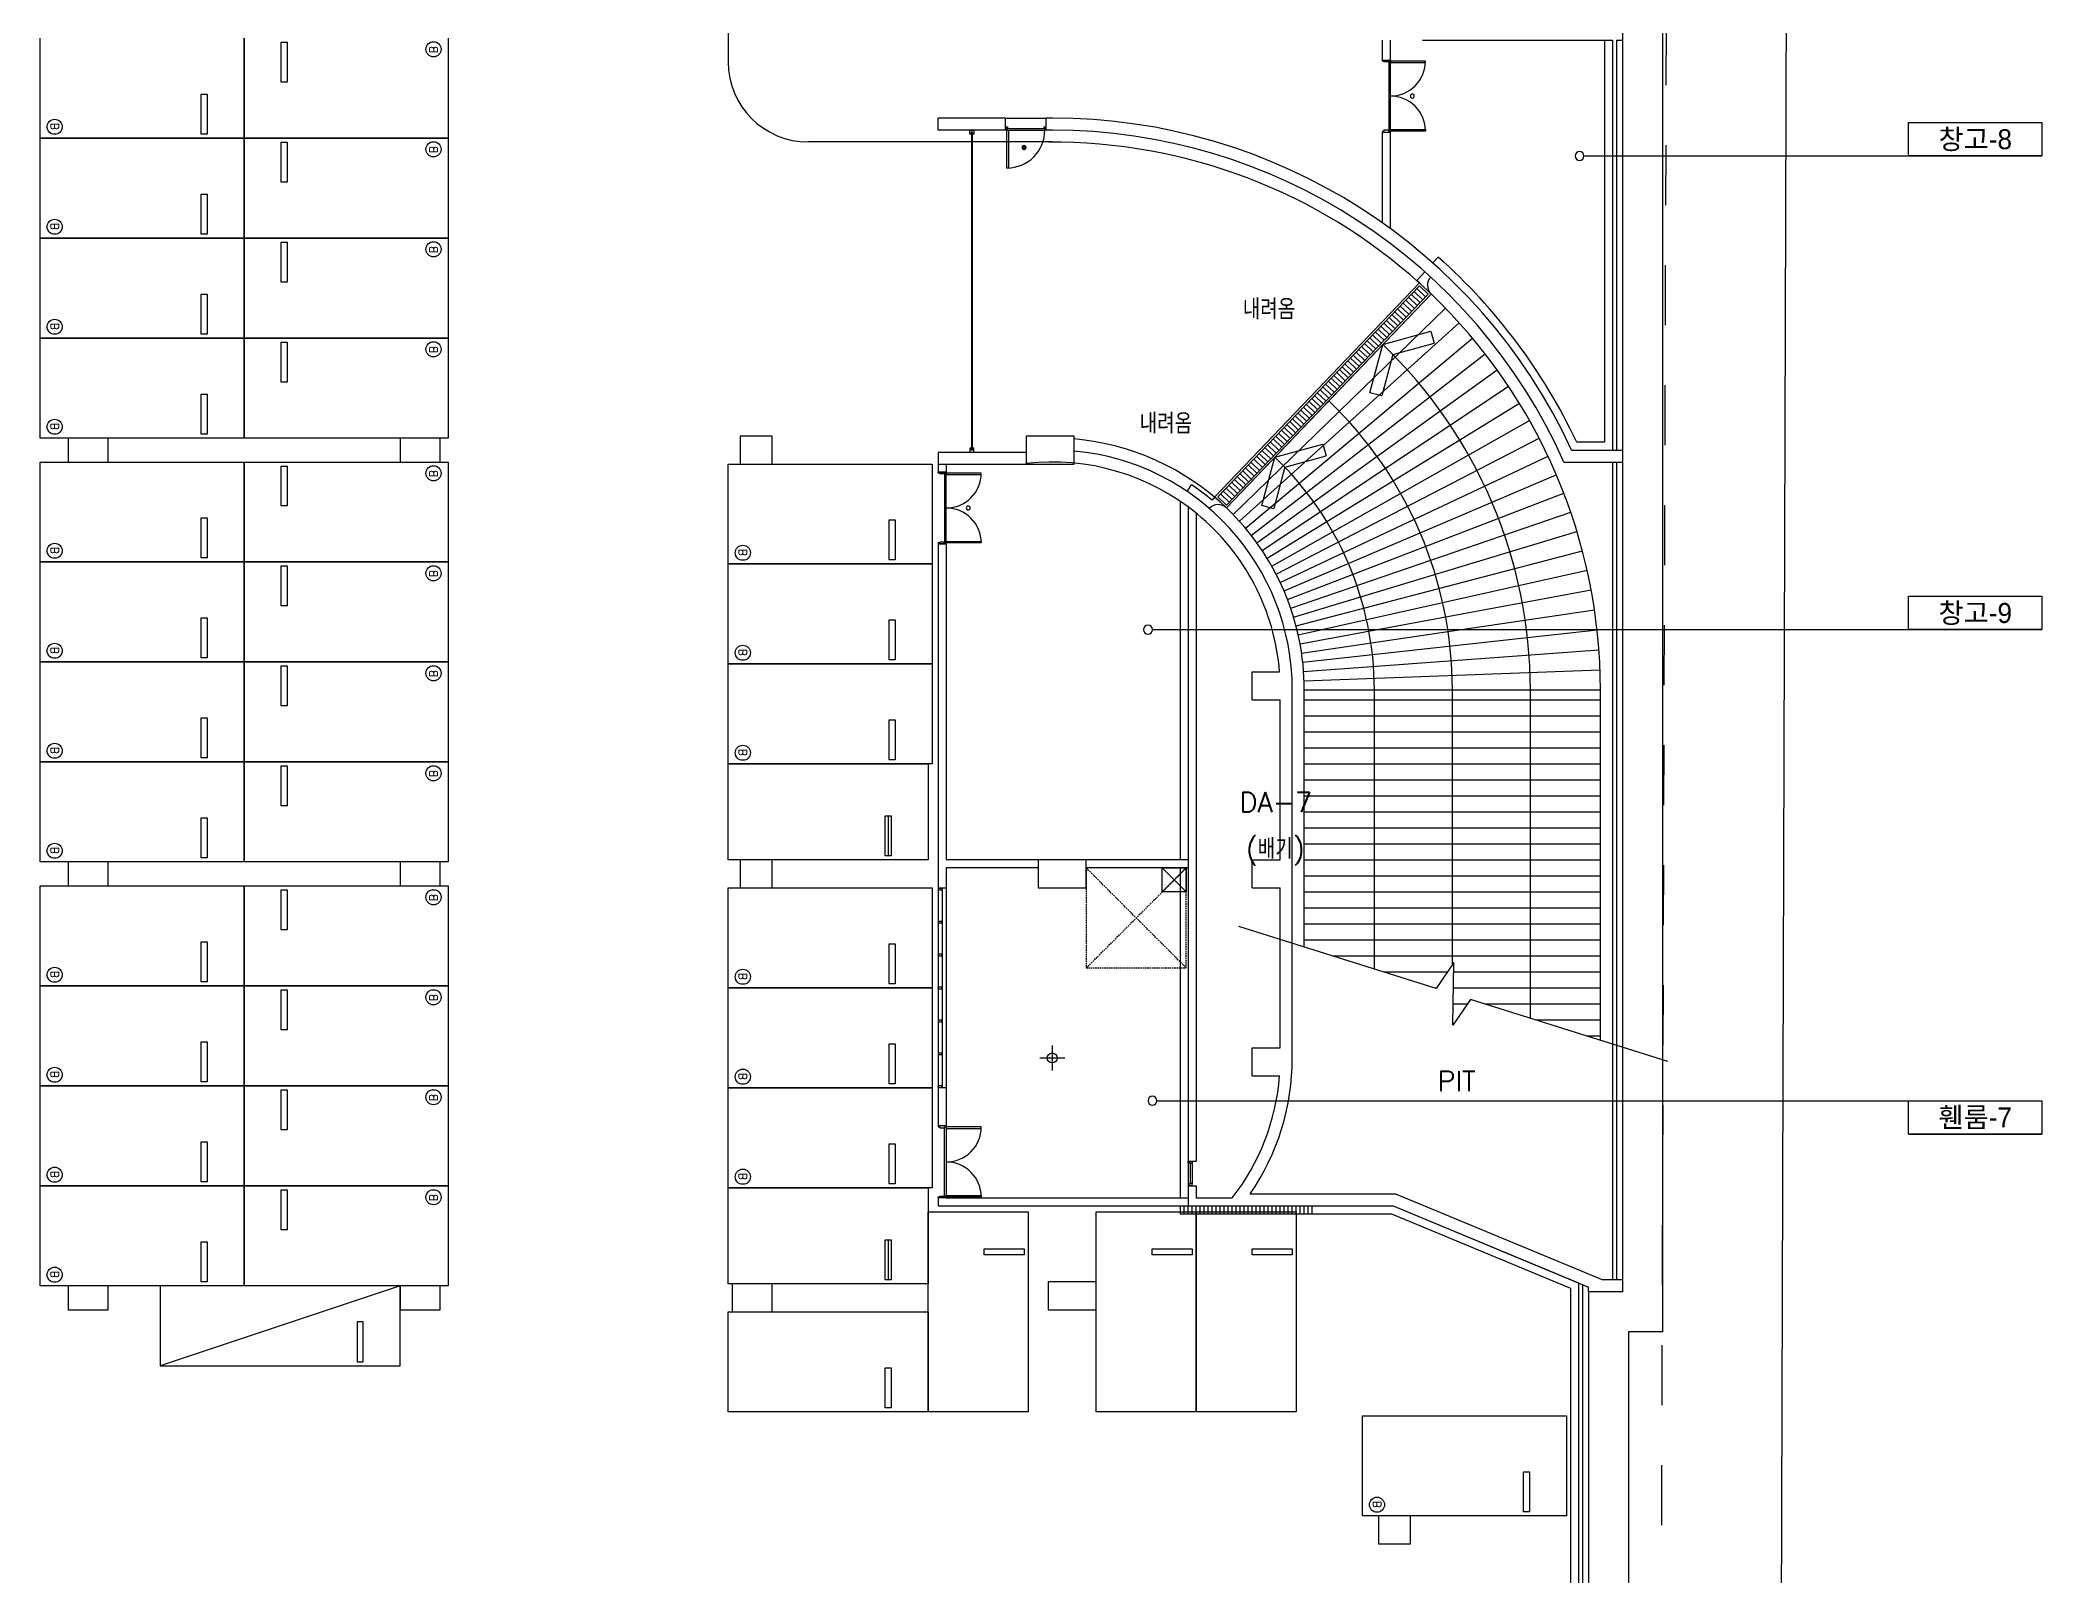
# Model space of a CAD drawing. Header units: millimetres. Extents: x -7614 to 421357, y 87385 to 341757.
# Drawn here: x 371320 to 421357, y 174377 to 212777 of the extents above; entities that cross this region are included whole.
import ezdxf
from ezdxf.enums import TextEntityAlignment as Align

# ---------------------------------------------------------------- set-up
doc = ezdxf.new("R2010")
doc.units = ezdxf.units.MM
doc.header["$LTSCALE"] = 600
doc.header["$MEASUREMENT"] = 0
doc.linetypes.add('HIDDEN', pattern=[2, 1, -1])
doc.linetypes.add('HIDDEN2', pattern=[0.188, 0.125, -0.063])
for name, color, linetype in [('e-plan', 9, 'CONTINUOUS'), ('e-room-box', 7, 'CONTINUOUS'), ('e-text', 6, 'CONTINUOUS')]:
    doc.layers.add(name, color=color, linetype=linetype)
doc.styles.add('kiahn', font='romans.shx', dxfattribs={"bigfont": 'cadhs.shx'})
doc.styles.add('돋움', font='Dotum.ttf')

msp = doc.modelspace()

# ---------------------------------------------------------------- hatches: boundary and pattern name
at = {"layer": 'e-plan'}
h = msp.add_hatch(color=256, dxfattribs=at)
h.dxf.hatch_style = 1
h.paths.add_polyline_path([(395957, 210065, 1), (395871, 210115, 1)])

# ---------------------------------------------------------------- linework, layer by layer
for p, q in [((411870, 254877), (411870, 180477)), ((410870, 253877), (410870, 181477)), ((414749, 142639), (415048, 238255)), ((388520, 213477), (388520, 212228)), ((371320, 210327), (371320, 212827)), ((376420, 210327), (376420, 212827)), ((376420, 212827), (376420, 210327)), ((377345, 212727), (377495, 212727)), ((377345, 211727), (377345, 212727)), ((377495, 212727), (377495, 211727)), ((381520, 212827), (381520, 210327)), ((404870, 212277), (404870, 212777)), ((405070, 212277), (405070, 212777)), ((405870, 212777), (410620, 212777)), ((410420, 212777), (410420, 202727)), ((410620, 212777), (410620, 202527)), ((410720, 212777), (410720, 202527)), ((410720, 212777), (410870, 212777)), ((404870, 212277), (405070, 212277)), ((404870, 212252), (404870, 212277)), ((404870, 212277), (405070, 212277)), ((404910, 212252), (404870, 212252)), ((404910, 212232), (404910, 212252)), ((405030, 212232), (404910, 212232)), ((405070, 212252), (405030, 212252)), ((405030, 212252), (405030, 212232)), ((405030, 212232), (405030, 210522)), ((405070, 212277), (405070, 212252)), ((405070, 210502), (405070, 212252)), ((405945, 212252), (405070, 212252)), ((405070, 212252), (405070, 212212)), ((405070, 212212), (405945, 212212)), ((405945, 212212), (405945, 212252)), ((377495, 211727), (377345, 211727)), ((375345, 210427), (375345, 211427)), ((375345, 211427), (375495, 211427)), ((375495, 211427), (375495, 210427)), ((395450, 210827), (393770, 210827)), ((393770, 210527), (393770, 210827)), ((395450, 210527), (395450, 210827)), ((395450, 210827), (396470, 210827)), ((396470, 210527), (396470, 210827)), ((396622, 210827), (396470, 210827)), ((371320, 207827), (371320, 210327)), ((371320, 210327), (376420, 210327)), ((376420, 210327), (371320, 210327)), ((375495, 210427), (375345, 210427)), ((381520, 210327), (376420, 210327)), ((376420, 207827), (376420, 210327)), ((376420, 210327), (381520, 210327)), ((376420, 210327), (376420, 207827)), ((377345, 210227), (377495, 210227)), ((377345, 209227), (377345, 210227)), ((377495, 210227), (377495, 209227)), ((381520, 210327), (381520, 207827)), ((396620, 210228), (390520, 210228)), ((395450, 210527), (393770, 210527)), ((394560, 210427), (394560, 210527)), ((394560, 210527), (394660, 210527)), ((394595, 210427), (394560, 210427)), ((394625, 210477), (394595, 210477)), ((394595, 210477), (394595, 210427)), ((394600, 210477), (394600, 202528)), ((394620, 210477), (394620, 202528)), ((394625, 210427), (394625, 210477)), ((394660, 210427), (394625, 210427)), ((394660, 210527), (394660, 210427)), ((395460, 210607), (395505, 210607)), ((395460, 210527), (395460, 210607)), ((395485, 210527), (395460, 210527)), ((395505, 210567), (395485, 210567)), ((395485, 210567), (395485, 210527)), ((395485, 210527, 0), (396435, 210527, 0)), ((395485, 209577), (395485, 210527)), ((395485, 210527), (395525, 210527)), ((395505, 210607), (395505, 210567)), ((395505, 210567), (396415, 210567)), ((395525, 210527), (395525, 210507)), ((395525, 210507), (395525, 209597)), ((396415, 210607), (396460, 210607)), ((396415, 210567), (396415, 210607)), ((396435, 210567), (396415, 210567)), ((396435, 210527), (396435, 210567)), ((396460, 210527), (396435, 210527)), ((396460, 210607), (396460, 210527)), ((396622, 210527), (396470, 210527)), ((396521, 210527), (396521, 210527)), ((404910, 210502), (404870, 210502)), ((404870, 210502), (404870, 210477)), ((404870, 208207), (404870, 210477)), ((404870, 210477), (405070, 210477)), ((404870, 210477), (405070, 210477)), ((404910, 210522), (404910, 210502)), ((405030, 210522), (404910, 210522)), ((405030, 210502), (405030, 210522)), ((405070, 210502), (405030, 210502)), ((405070, 210502), (405070, 210542)), ((405070, 210542), (405945, 210542)), ((405070, 210477), (405070, 210502)), ((405945, 210502), (405070, 210502)), ((405070, 208063), (405070, 210477)), ((405945, 210542), (405945, 210502)), ((377495, 209227), (377345, 209227)), ((395525, 209577), (395485, 209577)), ((395525, 209597), (395525, 209577)), ((375345, 207927), (375345, 208927)), ((375345, 208927), (375495, 208927)), ((375495, 208927), (375495, 207927)), ((376420, 207827), (371320, 207827)), ((371320, 205327), (371320, 207827)), ((371320, 207827), (376420, 207827)), ((375495, 207927), (375345, 207927)), ((381520, 207827), (376420, 207827)), ((376420, 205327), (376420, 207827)), ((376420, 207827), (381520, 207827)), ((376420, 207827), (376420, 205327)), ((377345, 207727), (377495, 207727)), ((377345, 206727), (377345, 207727)), ((377495, 207727), (377495, 206727)), ((381520, 207827), (381520, 205327)), ((406132, 207205), (406267, 207352)), ((377495, 206727), (377345, 206727)), ((405801, 206704), (403243, 204030)), ((405732, 206767), (405930, 206983)), ((405801, 206704), (405732, 206767)), ((406090, 206427), (405801, 206704)), ((406080, 206852), (406080, 206852)), ((375345, 205427), (375345, 206427)), ((375345, 206427), (375495, 206427)), ((375495, 206427), (375495, 205427)), ((400975, 201080), (406090, 206427)), ((405802, 206633), (403279, 203995)), ((403496, 203788), (406019, 206426)), ((403532, 203754), (406090, 206427)), ((405604, 205992), (405387, 206200)), ((405673, 206064), (405457, 206272)), ((405742, 206137), (405526, 206344)), ((405812, 206209), (405595, 206416)), ((405881, 206281), (405664, 206489)), ((405950, 206354), (405733, 206561)), ((406019, 206426), (405802, 206633)), ((401139, 200917), (406447, 206073)), ((401297, 200748), (406790, 205706)), ((405120, 205486), (404904, 205694)), ((405189, 205559), (404973, 205766)), ((405259, 205631), (405042, 205838)), ((405328, 205703), (405111, 205911)), ((405397, 205775), (405180, 205983)), ((405466, 205848), (405249, 206055)), ((405535, 205920), (405318, 206127)), ((371320, 202827), (371320, 205327)), ((371320, 205327), (376420, 205327)), ((376420, 205327), (371320, 205327)), ((375495, 205427), (375345, 205427)), ((381520, 205327), (376420, 205327)), ((376420, 202827), (376420, 205327)), ((376420, 205327), (381520, 205327)), ((376420, 205327), (376420, 202827)), ((377345, 205227), (377495, 205227)), ((377345, 204227), (377345, 205227)), ((377495, 205227), (377495, 204227)), ((381520, 205327), (381520, 202827)), ((401449, 200573), (407120, 205327)), ((404637, 204980), (404420, 205188)), ((404706, 205053), (404489, 205260)), ((404557, 203959), (404880, 205163)), ((404775, 205125), (404558, 205332)), ((404844, 205197), (404627, 205405)), ((404913, 205270), (404696, 205477)), ((404982, 205342), (404765, 205549)), ((405051, 205414), (404834, 205621)), ((404880, 205163), (406082, 205495)), ((405132, 204912), (406162, 205197)), ((406082, 205495), (406164, 205198)), ((401594, 200393), (407436, 204935)), ((404153, 204475), (403936, 204682)), ((404222, 204547), (404005, 204754)), ((404291, 204619), (404074, 204826)), ((404360, 204691), (404143, 204899)), ((404429, 204764), (404212, 204971)), ((404498, 204836), (404281, 205043)), ((404567, 204908), (404351, 205116)), ((405132, 204912), (404855, 203881)), ((377495, 204227), (377345, 204227)), ((401733, 200208), (407738, 204533)), ((403669, 203969), (403452, 204176)), ((403738, 204041), (403521, 204248)), ((403807, 204113), (403590, 204321)), ((403876, 204186), (403659, 204393)), ((403945, 204258), (403729, 204465)), ((404014, 204330), (403798, 204537)), ((404084, 204402), (403867, 204610)), ((375345, 202927), (375345, 203927)), ((375345, 203927), (375495, 203927)), ((375495, 203927), (375495, 202927)), ((400686, 201356), (403243, 204030)), ((400756, 201358), (403279, 203995)), ((403496, 203788), (400973, 201150)), ((403532, 203754), (400975, 201080)), ((401864, 200018), (408024, 204119)), ((401989, 199823), (408295, 203696)), ((403185, 203463), (402968, 203670)), ((403254, 203535), (403037, 203742)), ((403323, 203607), (403106, 203815)), ((403392, 203680), (403176, 203887)), ((403462, 203752), (403245, 203959)), ((403531, 203824), (403314, 204032)), ((403600, 203896), (403383, 204104)), ((404855, 203879), (404557, 203959)), ((402106, 199624), (408550, 203262)), ((402701, 202957), (402484, 203164)), ((402770, 203029), (402554, 203237)), ((402839, 203102), (402623, 203309)), ((402909, 203174), (402692, 203381)), ((402978, 203246), (402761, 203453)), ((403047, 203318), (402830, 203526)), ((403116, 203391), (402899, 203598)), ((376420, 202827), (371320, 202827)), ((375495, 202927), (375345, 202927)), ((381520, 202827), (376420, 202827)), ((389620, 202877), (388820, 202877)), ((388820, 202877), (388820, 202177)), ((389620, 202177), (389620, 202877)), ((397170, 202877), (395970, 202877)), ((395970, 202877), (395970, 202177)), ((397170, 202177), (397170, 202877)), ((402217, 202451), (402001, 202658)), ((402286, 202523), (402070, 202731)), ((402356, 202596), (402139, 202803)), ((402184, 202344), (403386, 202677)), ((402425, 202668), (402208, 202875)), ((402216, 199421), (408789, 202820)), ((402494, 202740), (402277, 202948)), ((402563, 202812), (402346, 203020)), ((402632, 202885), (402415, 203092)), ((403386, 202677), (403468, 202380)), ((410420, 202727), (409728, 202727)), ((371320, 199727), (371320, 202227)), ((371320, 202227), (376420, 202227)), ((376420, 199727), (376420, 202227)), ((376420, 202227), (381520, 202227)), ((376420, 202227), (376420, 199727)), ((381520, 202227), (381520, 199727)), ((388520, 199677), (388520, 202177)), ((388520, 202177), (393620, 202177)), ((388820, 202177), (389620, 202177)), ((393620, 202177), (393620, 199677)), ((393770, 202477), (395970, 202477)), ((393770, 202477), (393770, 202177)), ((393770, 202177), (393770, 201977)), ((393770, 202177), (396270, 202177)), ((393970, 202177), (393970, 201977)), ((394595, 202577), (394560, 202577)), ((394560, 202577), (394560, 202477)), ((394560, 202477), (394660, 202477)), ((394595, 202527), (394595, 202577)), ((394625, 202527), (394595, 202527)), ((394625, 202577), (394625, 202527)), ((394660, 202577), (394625, 202577)), ((394660, 202477), (394660, 202577)), ((395970, 202177), (397170, 202177)), ((401734, 201945), (401517, 202153)), ((401803, 202018), (401586, 202225)), ((401872, 202090), (401655, 202297)), ((401941, 202162), (401724, 202369)), ((402010, 202234), (401793, 202442)), ((401861, 201140), (402184, 202344)), ((402079, 202307), (401862, 202514)), ((402148, 202379), (401931, 202586)), ((402319, 199213), (409012, 202369)), ((402437, 202094), (403466, 202379)), ((409408, 202227), (410870, 202227)), ((409601, 202527), (410870, 202527)), ((410620, 202227), (410620, 181777)), ((410720, 202227), (410720, 181777)), ((377345, 202127), (377495, 202127)), ((377345, 201127), (377345, 202127)), ((377495, 202127), (377495, 201127)), ((393970, 201977), (393770, 201977)), ((393770, 201952), (393770, 201977)), ((393770, 201977), (393970, 201977)), ((393810, 201952), (393770, 201952)), ((393810, 201932), (393810, 201952)), ((393930, 201932), (393810, 201932)), ((393970, 201952), (393930, 201952)), ((393930, 201952), (393930, 201932)), ((393930, 201932), (393930, 200222)), ((393970, 201977), (393970, 201952)), ((393970, 200202), (393970, 201952)), ((394845, 201952), (393970, 201952)), ((393970, 201952), (393970, 201912)), ((393970, 201912), (394845, 201912)), ((394845, 201912), (394845, 201952)), ((399989, 201492), (400101, 201658)), ((401250, 201439), (401033, 201647)), ((401319, 201512), (401102, 201719)), ((401388, 201584), (401171, 201791)), ((401457, 201656), (401240, 201864)), ((401526, 201728), (401309, 201936)), ((401595, 201801), (401379, 202008)), ((401664, 201873), (401448, 202080)), ((402437, 202094), (402160, 201062)), ((402414, 199002), (409218, 201910)), ((399820, 201244), (399820, 192277)), ((400686, 201356), (400613, 201270)), ((400975, 201080), (400686, 201356)), ((400973, 201150), (400756, 201358)), ((401042, 201223), (400826, 201430)), ((401111, 201295), (400895, 201502)), ((401181, 201367), (400964, 201574)), ((402501, 198788), (409407, 201444)), ((375345, 199827), (375345, 200827)), ((375345, 200827), (375495, 200827)), ((375495, 200827), (375495, 199827)), ((377495, 201127), (377345, 201127)), ((392545, 199777), (392545, 200777)), ((392545, 200777), (392695, 200777)), ((392695, 200777), (392695, 199777)), ((400020, 201102), (400020, 184747)), ((400020, 201102), (400020, 192277)), ((400220, 200946), (400220, 184747)), ((400551, 201070), (400551, 201070)), ((402159, 201060), (401861, 201140)), ((402580, 198571), (409579, 200971)), ((393810, 200202), (393770, 200202)), ((393770, 200202), (393770, 200177)), ((393770, 200177), (393770, 191577)), ((393970, 200177), (393770, 200177)), ((393770, 200177), (393970, 200177)), ((393810, 200222), (393810, 200202)), ((393930, 200222), (393810, 200222)), ((393930, 200202), (393930, 200222)), ((393970, 200202), (393930, 200202)), ((393970, 200202), (393970, 200242)), ((393970, 200242), (394845, 200242)), ((393970, 200177), (393970, 200202)), ((394845, 200202), (393970, 200202)), ((393970, 200177), (393970, 192277)), ((394845, 200242), (394845, 200202)), ((402651, 198351), (409734, 200493)), ((371320, 197227), (371320, 199727)), ((371320, 199727), (376420, 199727)), ((376420, 199727), (371320, 199727)), ((375495, 199827), (375345, 199827)), ((381520, 199727), (376420, 199727)), ((376420, 197227), (376420, 199727)), ((376420, 199727), (381520, 199727)), ((376420, 199727), (376420, 197227)), ((381520, 199727), (381520, 197227)), ((388520, 197177), (388520, 199677)), ((388520, 199677), (393620, 199677)), ((393620, 199677), (388520, 199677)), ((392695, 199777), (392545, 199777)), ((393620, 199677), (393620, 197177)), ((402713, 198128), (409870, 200009)), ((377345, 199627), (377495, 199627)), ((377345, 198627), (377345, 199627)), ((377495, 199627), (377495, 198627)), ((402768, 197903), (409989, 199520)), ((402814, 197677), (410090, 199027)), ((375345, 197327), (375345, 198327)), ((375345, 198327), (375495, 198327)), ((375495, 198327), (375495, 197327)), ((377495, 198627), (377345, 198627)), ((392545, 197277), (392545, 198277)), ((392545, 198277), (392695, 198277)), ((392695, 198277), (392695, 197277)), ((402853, 197449), (410173, 198531)), ((402882, 197219), (410237, 198033)), ((376420, 197227), (371320, 197227)), ((371320, 194727), (371320, 197227)), ((371320, 197227), (376420, 197227)), ((375495, 197327), (375345, 197327)), ((381520, 197227), (376420, 197227)), ((376420, 194727), (376420, 197227)), ((376420, 197227), (381520, 197227)), ((376420, 197227), (376420, 194727)), ((381520, 197227), (381520, 194727)), ((388520, 194677), (388520, 197177)), ((388520, 197177), (393620, 197177)), ((393620, 197177), (388520, 197177)), ((392695, 197277), (392545, 197277)), ((393620, 197177), (393620, 194677)), ((402903, 196989), (410283, 197532)), ((377345, 197127), (377495, 197127)), ((377345, 196127), (377345, 197127)), ((377495, 197127), (377495, 196127)), ((401620, 196977), (402303, 196977)), ((401620, 196277), (401620, 196977)), ((402916, 196758), (410311, 197030)), ((401620, 196277), (402320, 196277)), ((402320, 192277), (402320, 196277)), ((402620, 187327), (402620, 196527)), ((402920, 196528), (410319, 196528)), ((402920, 196527), (410320, 196527)), ((402920, 190100), (402920, 196527)), ((410319, 196275), (402920, 196275)), ((410319, 196275), (402920, 196275)), ((410320, 196273), (402920, 196273)), ((404670, 189549), (404670, 196527)), ((406620, 189659), (406620, 196527)), ((408570, 188320), (408570, 196527)), ((410320, 187768), (410320, 196527)), ((375345, 194827), (375345, 195827)), ((375345, 195827), (375495, 195827)), ((375495, 195827), (375495, 194827)), ((377495, 196127), (377345, 196127)), ((392545, 194777), (392545, 195777)), ((392545, 195777), (392695, 195777)), ((392695, 195777), (392695, 194777)), ((410320, 195873), (402920, 195873)), ((410320, 195473), (402920, 195473)), ((371320, 192227), (371320, 194727)), ((371320, 194727), (376420, 194727)), ((376420, 194727), (371320, 194727)), ((375495, 194827), (375345, 194827)), ((381520, 194727), (376420, 194727)), ((376420, 192227), (376420, 194727)), ((376420, 194727), (381520, 194727)), ((376420, 194727), (376420, 192227)), ((381520, 194727), (381520, 192227)), ((393620, 194677), (388520, 194677)), ((388520, 192277), (388520, 194677)), ((388520, 194677), (393520, 194677)), ((392695, 194777), (392545, 194777)), ((393520, 194677), (393520, 192277)), ((410320, 195073), (402920, 195073)), ((410320, 194673), (402920, 194673)), ((377345, 194627), (377495, 194627)), ((377345, 193627), (377345, 194627)), ((377495, 194627), (377495, 193627)), ((410320, 194273), (402920, 194273)), ((410320, 193873), (402920, 193873)), ((375345, 192327), (375345, 193327)), ((375345, 193327), (375495, 193327)), ((375495, 193327), (375495, 192327)), ((377495, 193627), (377345, 193627)), ((392445, 192377), (392445, 193377)), ((392445, 193377), (392595, 193377)), ((392520, 193377), (392520, 192377)), ((392595, 193377), (392595, 192377)), ((410320, 193473), (402920, 193473)), ((410320, 193073), (402920, 193073)), ((410320, 192673), (402920, 192673)), ((376420, 192227), (371320, 192227)), ((375495, 192327), (375345, 192327)), ((381520, 192227), (376420, 192227)), ((393520, 192277), (388520, 192277)), ((389620, 192277), (388820, 192277)), ((388820, 192277), (388820, 191577)), ((389620, 191577), (389620, 192277)), ((392595, 192377), (392445, 192377)), ((396570, 192277), (393970, 192277)), ((397470, 192277), (396270, 192277)), ((396270, 192277), (396270, 191577)), ((400020, 192277), (397470, 192277)), ((397470, 191577), (397470, 192277)), ((401620, 191577), (401620, 192277)), ((401620, 192277), (402320, 192277)), ((410320, 192273), (402920, 192273)), ((393970, 192077), (393970, 191577)), ((396270, 192077), (393970, 192077)), ((400020, 192077), (397470, 192077)), ((399970, 191477), (399370, 192077)), ((399970, 192077), (399370, 191477)), ((399370, 191477), (399370, 192077)), ((399370, 192077), (399970, 192077)), ((399820, 192077), (399820, 183827)), ((399970, 192077), (399970, 191477)), ((400020, 192077), (400020, 183627)), ((410320, 191873), (402920, 191873)), ((371320, 189127), (371320, 191627)), ((371320, 191627), (376420, 191627)), ((376420, 189127), (376420, 191627)), ((376420, 191627), (381520, 191627)), ((376420, 191627), (376420, 189127)), ((377345, 191527), (377495, 191527)), ((377345, 190527), (377345, 191527)), ((377495, 191527), (377495, 190527)), ((381520, 191627), (381520, 189127)), ((388520, 189077), (388520, 191577)), ((388520, 191577), (393620, 191577)), ((388820, 191577), (389620, 191577)), ((393620, 191577), (393620, 189077)), ((393770, 191577), (393970, 191577)), ((393870, 191567), (393770, 191567)), ((393770, 191567), (393770, 191527)), ((393770, 191547), (393770, 186607)), ((393770, 191527), (393870, 191527)), ((393870, 191527), (393870, 191567)), ((393870, 191547), (393870, 186607)), ((393970, 191577), (393970, 186577)), ((396270, 191577), (397470, 191577)), ((399970, 191477), (399370, 191477)), ((401620, 191577), (402320, 191577)), ((402320, 187577), (402320, 191577)), ((410320, 191473), (402920, 191473)), ((393870, 190743), (393770, 190743)), ((393770, 190743), (393770, 190703)), ((393770, 190703), (393870, 190703)), ((393870, 190703), (393870, 190743)), ((410320, 191073), (402920, 191073)), ((410320, 190673), (402920, 190673)), ((375345, 189227), (375345, 190227)), ((375345, 190227), (375495, 190227)), ((375495, 190227), (375495, 189227)), ((377495, 190527), (377345, 190527)), ((392545, 189177), (392545, 190177)), ((392545, 190177), (392695, 190177)), ((392695, 190177), (392695, 189177)), ((406215, 189062), (401283, 190616)), ((410320, 190273), (402920, 190273)), ((393870, 189920), (393770, 189920)), ((393770, 189920), (393770, 189880)), ((393770, 189880), (393870, 189880)), ((393870, 189880), (393870, 189920)), ((410320, 189873), (403640, 189873)), ((406655, 189710), (406215, 189062)), ((406633, 188144), (406655, 189710)), ((375495, 189227), (375345, 189227)), ((392695, 189177), (392545, 189177)), ((406494, 189473), (404909, 189473)), ((410320, 189473), (406652, 189473)), ((371320, 186627), (371320, 189127)), ((371320, 189127), (376420, 189127)), ((376420, 189127), (371320, 189127)), ((381520, 189127), (376420, 189127)), ((376420, 186627), (376420, 189127)), ((376420, 189127), (381520, 189127)), ((376420, 189127), (376420, 186627)), ((377345, 189027), (377495, 189027)), ((377345, 188027), (377345, 189027)), ((377495, 189027), (377495, 188027)), ((381520, 189127), (381520, 186627)), ((388520, 186577), (388520, 189077)), ((388520, 189077), (393620, 189077)), ((393620, 189077), (388520, 189077)), ((393620, 189077), (393620, 186577)), ((393870, 189097), (393770, 189097)), ((393770, 189097), (393770, 189057)), ((393770, 189057), (393870, 189057)), ((393870, 189057), (393870, 189097)), ((406222, 189073), (406179, 189073)), ((407073, 188791), (406633, 188144)), ((406993, 188673), (406640, 188673)), ((410320, 189073), (406646, 189073)), ((412005, 187237), (407073, 188791)), ((410320, 188673), (407448, 188673)), ((393870, 188273), (393770, 188273)), ((393770, 188273), (393770, 188233)), ((393770, 188233), (393870, 188233)), ((393870, 188233), (393870, 188273)), ((410320, 188273), (408717, 188273)), ((375345, 186727), (375345, 187727)), ((375345, 187727), (375495, 187727)), ((375495, 187727), (375495, 186727)), ((377495, 188027), (377345, 188027)), ((392545, 186677), (392545, 187677)), ((392545, 187677), (392695, 187677)), ((392695, 187677), (392695, 186677)), ((396620, 187639), (396620, 187014)), ((410320, 187873), (409987, 187873)), ((393870, 187450), (393770, 187450)), ((393770, 187450), (393770, 187410)), ((393770, 187410), (393870, 187410)), ((393870, 187410), (393870, 187450)), ((396308, 187327), (396933, 187327)), ((401620, 186877), (401620, 187577)), ((401620, 187577), (402320, 187577)), ((375495, 186727), (375345, 186727)), ((392695, 186677), (392545, 186677)), ((401620, 186877), (402303, 186877)), ((376420, 186627), (371320, 186627)), ((371320, 184127), (371320, 186627)), ((371320, 186627), (376420, 186627)), ((381520, 186627), (376420, 186627)), ((376420, 184127), (376420, 186627)), ((376420, 186627), (381520, 186627)), ((376420, 186627), (376420, 184127)), ((377345, 186527), (377495, 186527)), ((377345, 185527), (377345, 186527)), ((377495, 186527), (377495, 185527)), ((381520, 186627), (381520, 184127)), ((388520, 184077), (388520, 186577)), ((388520, 186577), (393620, 186577)), ((393620, 186577), (388520, 186577)), ((393620, 186577), (393620, 184077)), ((393870, 186627), (393770, 186627)), ((393770, 186627), (393770, 186587)), ((393770, 186587), (393870, 186587)), ((393770, 186577), (393770, 185627)), ((393970, 186577), (393770, 186577)), ((393870, 186587), (393870, 186627)), ((393970, 186577), (393970, 185627)), ((375345, 184227), (375345, 185227)), ((375345, 185227), (375495, 185227)), ((375495, 185227), (375495, 184227)), ((377495, 185527), (377345, 185527)), ((392545, 184177), (392545, 185177)), ((392545, 185177), (392695, 185177)), ((392695, 185177), (392695, 184177)), ((393970, 185627), (393770, 185627)), ((393770, 185627), (393770, 185602)), ((393970, 185627), (393770, 185627)), ((393770, 185602), (393810, 185602)), ((393810, 185602), (393810, 185582)), ((393810, 185582), (393930, 185582)), ((393930, 185582), (393930, 185602)), ((393930, 185602), (393970, 185602)), ((393930, 183872), (393930, 185582)), ((393970, 185602), (393970, 185627)), ((393970, 185602), (393970, 183852)), ((394845, 185602), (393970, 185602)), ((393970, 185602), (393970, 185562)), ((393970, 185562), (394845, 185562)), ((394845, 185562), (394845, 185602)), ((400020, 184747), (400220, 184747)), ((400020, 184737), (400120, 184737)), ((400020, 184702), (400020, 184737)), ((400020, 184702), (400020, 184172)), ((400070, 184702), (400020, 184702)), ((400070, 184687), (400070, 184702)), ((400070, 184687), (400070, 184187)), ((400120, 184687), (400070, 184687)), ((400120, 184737), (400120, 184702)), ((400120, 184702), (400120, 184687)), ((400120, 184687), (400120, 184187)), ((375495, 184227), (375345, 184227)), ((392695, 184177), (392545, 184177)), ((400070, 184172), (400020, 184172)), ((400020, 184172), (400020, 184137)), ((400020, 184137), (400120, 184137)), ((400120, 184187), (400070, 184187)), ((400070, 184187), (400070, 184172)), ((400120, 184172), (400120, 184187)), ((400120, 184137), (400120, 184172)), ((371320, 181627), (371320, 184127)), ((371320, 184127), (376420, 184127)), ((376420, 184127), (371320, 184127)), ((381520, 184127), (376420, 184127)), ((376420, 181627), (376420, 184127)), ((376420, 184127), (381520, 184127)), ((376420, 184127), (376420, 181627)), ((377345, 184027), (377495, 184027)), ((377345, 183027), (377345, 184027)), ((377495, 184027), (377495, 183027)), ((381520, 184127), (381520, 181627)), ((393620, 184077), (388520, 184077)), ((388520, 181677), (388520, 184077)), ((388520, 184077), (393520, 184077)), ((393520, 184077), (393520, 181677)), ((393770, 183827), (393770, 183852)), ((393770, 183852), (393810, 183852)), ((393970, 183827), (393770, 183827)), ((393770, 183827), (393770, 183627)), ((393970, 183827), (393770, 183827)), ((393810, 183852), (393810, 183872)), ((393810, 183872), (393930, 183872)), ((393930, 183872), (393930, 183852)), ((393930, 183852), (393970, 183852)), ((393970, 183852), (393970, 183892)), ((393970, 183892), (394845, 183892)), ((394845, 183852), (393970, 183852)), ((393970, 183852), (393970, 183827)), ((393970, 183827), (400020, 183827)), ((394845, 183892), (394845, 183852)), ((400020, 184127), (400020, 183627)), ((400020, 184127), (400220, 184127)), ((400220, 184127), (400220, 183827)), ((400220, 183827), (401119, 183827)), ((401564, 183927), (405200, 183927)), ((405200, 183927), (410378, 181777)), ((393520, 183477), (396020, 183477)), ((393520, 178477), (393520, 183477)), ((393770, 183627), (400020, 183627)), ((396020, 183477), (396020, 178477)), ((397720, 183477), (400220, 183477)), ((397720, 178477), (397720, 183477)), ((399820, 183627), (399820, 183427)), ((399820, 183427), (405101, 183427)), ((399920, 183427), (399920, 183627)), ((400020, 183627), (402320, 183627)), ((400020, 183427), (400020, 183627)), ((400020, 183627), (405140, 183627)), ((400120, 183427), (400120, 183627)), ((400220, 183427), (400220, 183627)), ((400220, 183477), (400220, 178477)), ((400220, 183477), (402720, 183477)), ((400220, 178477), (400220, 183477)), ((400320, 183427), (400320, 183627)), ((400420, 183427), (400420, 183627)), ((400520, 183427), (400520, 183627)), ((400620, 183427), (400620, 183627)), ((400720, 183427), (400720, 183627)), ((400820, 183427), (400820, 183627)), ((400920, 183427), (400920, 183627)), ((401020, 183427), (401020, 183627)), ((401120, 183427), (401120, 183627)), ((401220, 183427), (401220, 183627)), ((401320, 183427), (401320, 183627)), ((401420, 183427), (401420, 183627)), ((401520, 183427), (401520, 183627)), ((401620, 183427), (401620, 183627)), ((401720, 183427), (401720, 183627)), ((401820, 183427), (401820, 183627)), ((401920, 183427), (401920, 183627)), ((402020, 183427), (402020, 183627)), ((402120, 183427), (402120, 183627)), ((402220, 183427), (402220, 183627)), ((402320, 183627), (405140, 183627)), ((402320, 183427), (402320, 183627)), ((402420, 183427), (402420, 183627)), ((402520, 183427), (402520, 183627)), ((402620, 183427), (402620, 183627)), ((402720, 183427), (402720, 183627)), ((402720, 183477), (402720, 178477)), ((402820, 183427), (402820, 183627)), ((402920, 183427), (402920, 183627)), ((403020, 183427), (403020, 183627)), ((403120, 183427), (403120, 183627)), ((405101, 183427), (409570, 181571)), ((405140, 183627), (410020, 181601)), ((405140, 183627), (409770, 181704)), ((375345, 181727), (375345, 182727)), ((375345, 182727), (375495, 182727)), ((375495, 182727), (375495, 181727)), ((377495, 183027), (377345, 183027)), ((392445, 181777), (392445, 182777)), ((392445, 182777), (392595, 182777)), ((392520, 182777), (392520, 181777)), ((392595, 182777), (392595, 181777)), ((394920, 182402), (394920, 182552)), ((394920, 182552), (395920, 182552)), ((395920, 182402), (394920, 182402)), ((395920, 182552), (395920, 182402)), ((399120, 182402), (399120, 182552)), ((399120, 182552), (400120, 182552)), ((400120, 182402), (399120, 182402)), ((400120, 182552), (400120, 182402)), ((401620, 182402), (401620, 182552)), ((401620, 182552), (402620, 182552)), ((402620, 182402), (401620, 182402)), ((402620, 182552), (402620, 182402)), ((375495, 181727), (375345, 181727)), ((393520, 181677), (388520, 181677)), ((389620, 181677), (388620, 181677)), ((388620, 181677), (388620, 180977)), ((389620, 180977), (389620, 181677)), ((392595, 181777), (392445, 181777)), ((397720, 181727), (396520, 181727)), ((396520, 181727), (396520, 181027)), ((397720, 181027), (397720, 181727)), ((409770, 181704), (409770, 102627)), ((409770, 181704), (409770, 102627)), ((409870, 181663), (409870, 102627)), ((410870, 181777), (410378, 181777)), ((376420, 181627), (371320, 181627)), ((380320, 181627), (374320, 179627)), ((380320, 181627), (374320, 181627)), ((374320, 181627), (374320, 179627)), ((381520, 181627), (376420, 181627)), ((380320, 179627), (380320, 181627)), ((409570, 181571), (409570, 102627)), ((410020, 181477), (410020, 181601)), ((410020, 181477), (410020, 94727)), ((410870, 181477), (410020, 181477)), ((379395, 180727), (379245, 180727)), ((379245, 180727), (379245, 179727)), ((379395, 179727), (379395, 180727)), ((388520, 178477), (388520, 180977)), ((388520, 180977), (393520, 180977)), ((388620, 180977), (389620, 180977)), ((393520, 180977), (393520, 178477)), ((396520, 181027), (397720, 181027)), ((411020, 180477), (411020, 93727)), ((411870, 180477), (411020, 180477)), ((379245, 179727), (379395, 179727)), ((374320, 179627), (380320, 179627)), ((392445, 178577), (392445, 179577)), ((392445, 179577), (392595, 179577)), ((392595, 179577), (392595, 178577)), ((393520, 178477), (388520, 178477)), ((392595, 178577), (392445, 178577)), ((396020, 178477), (393520, 178477)), ((400220, 178477), (397720, 178477)), ((402720, 178477), (400220, 178477)), ((404370, 175877), (404370, 178377)), ((404370, 178377), (409470, 178377)), ((409470, 178377), (409470, 175877)), ((408395, 175977), (408395, 176977)), ((408395, 176977), (408545, 176977)), ((408545, 176977), (408545, 175977)), ((409470, 175877), (404370, 175877)), ((405570, 175877), (404770, 175877)), ((404770, 175877), (404770, 175177)), ((405570, 175177), (405570, 175877)), ((408545, 175977), (408395, 175977)), ((404770, 175177), (405570, 175177))]:
    msp.add_line(p, q, dxfattribs=at)
at = {"layer": 'e-plan', "linetype": 'HIDDEN', "ltscale": 2.5}
msp.add_line((411749, 142649), (412048, 238264), dxfattribs=at)
at = {"layer": 'e-plan', "ltscale": 0.5}
for p, q in [((373020, 202827), (372020, 202827)), ((372020, 202827), (372020, 202227)), ((373020, 202227), (373020, 202827)), ((381320, 202827), (380320, 202827)), ((380320, 202827), (380320, 202227)), ((381320, 202227), (381320, 202827)), ((372020, 202227), (373020, 202227)), ((380320, 202227), (381320, 202227)), ((373020, 192227), (372020, 192227)), ((372020, 192227), (372020, 191627)), ((373020, 191627), (373020, 192227)), ((381320, 192227), (380320, 192227)), ((380320, 192227), (380320, 191627)), ((381320, 191627), (381320, 192227)), ((372020, 191627), (373020, 191627)), ((380320, 191627), (381320, 191627)), ((373020, 181627), (372020, 181627)), ((372020, 181627), (372020, 181027)), ((373020, 181027), (373020, 181627)), ((381320, 181627), (380320, 181627)), ((380320, 181627), (380320, 181027)), ((381320, 181027), (381320, 181627)), ((372020, 181027), (373020, 181027)), ((380320, 181027), (381320, 181027))]:
    msp.add_line(p, q, dxfattribs=at)
at = {"layer": 'e-plan', "linetype": 'HIDDEN2', "ltscale": 0.5}
for p, q in [((399970, 192077), (397470, 189577)), ((399970, 189577), (397470, 192077)), ((399970, 192077), (397470, 192077)), ((397470, 192077), (397470, 189577)), ((399970, 189577), (399970, 192077)), ((397470, 189577), (399970, 189577))]:
    msp.add_line(p, q, dxfattribs=at)
at = {"layer": 'e-plan'}
for centre, radius in [((381155, 212545), 189), ((371686, 210608), 189), ((381155, 210045), 189), ((371686, 208108), 189), ((381155, 207545), 189), ((371686, 205608), 189), ((381155, 205045), 189), ((371686, 203108), 189), ((381155, 201945), 189), ((371686, 200008), 189), ((388886, 199958), 189), ((381155, 199445), 189), ((371686, 197508), 189), ((388886, 197458), 189), ((381155, 196945), 189), ((371686, 195008), 189), ((388886, 194958), 189), ((381155, 194445), 189), ((371686, 192508), 189), ((381155, 191345), 189), ((371686, 189408), 189), ((388886, 189358), 189), ((381155, 188845), 189), ((396620, 187327), 125), ((371686, 186908), 189), ((388886, 186858), 189), ((381155, 186345), 189), ((371686, 184408), 189), ((388886, 184358), 189), ((381155, 183845), 189), ((371686, 181908), 189), ((404736, 176158), 189)]:
    msp.add_circle(centre, radius, dxfattribs=at)
for centre, radius, start, end in [((390520, 212228), 2000, 180, 270), ((405070, 212252), 875, 269.9998, 0), ((405070, 210502), 875, 359.9999, 90.0001), ((405620, 211377), 50, 120, 300), ((405620, 211377), 50, 300, 120), ((396622, 196528), 14298, 24.8066, 90.0015), ((395485, 210527), 950, 270, 0), ((396622, 196527), 13698, 47.9524, 90.4165), ((396622, 196527), 13998, 24.0254, 90), ((395914, 210090, 0), 50, 150, 330), ((395914, 210090, 0), 50, 330, 150), ((396622, 196528), 14498, 25.3131, 48.2966), ((406297, 206644), 300, 136.2759, 226.2759), ((396620, 196527), 13700, 0, 46.2759), ((396620, 196527), 11950, 0, 46.2758), ((396620, 196527), 10000, 0, 46.2758), ((396620, 196527), 6300, 46.2758, 84.9916), ((396620, 196527), 5700, 4.5279, 96.548), ((396620, 196527), 6000, 0, 84.7405), ((396620, 196527), 8050, 0, 46.2759), ((393970, 201952), 875, 269.9998, 0), ((396620, 196527), 6200, 49.9088, 55.8471), ((400767, 200863), 300, 46.2759, 136.2759), ((393970, 200202), 875, 359.9999, 90.0001), ((394520, 201077), 50, 120, 300), ((394520, 201077), 50, 300, 120), ((396620, 196527), 6300, 0, 46.2759), ((396620, 187327), 6000, 325.4818, 359.9992), ((396620, 187327), 5700, 322.1181, 355.4718), ((393970, 185602), 875, 269.9999, 0), ((393970, 183852), 875, 360, 90.0001)]:
    msp.add_arc(centre, radius, start, end, dxfattribs=at)
for p in [(393770, 190723), (393770, 189900), (393770, 189077), (393770, 186603)]:
    msp.add_point(p, dxfattribs=at)
at = {"layer": 'e-room-box'}
for p, q in [((418023, 210714), (421357, 210714)), ((418023, 209880), (418023, 210714)), ((421357, 210714), (421357, 209880)), ((409910, 209880), (418023, 209880)), ((418023, 209880), (421357, 209880)), ((421357, 209880), (418023, 209880)), ((418023, 198869), (421357, 198869)), ((418023, 198036), (418023, 198869)), ((421357, 198869), (421357, 198036)), ((399126, 198036), (418023, 198036)), ((418023, 198036), (421357, 198036)), ((421357, 198036), (418023, 198036)), ((399238, 186259), (418023, 186259)), ((418023, 186259), (421357, 186259)), ((418023, 185426), (418023, 186259)), ((421357, 186259), (421357, 185426)), ((418023, 185426), (421357, 185426)), ((421357, 185426), (418023, 185426))]:
    msp.add_line(p, q, dxfattribs=at)
for centre, start, end in [((409798, 209880), 0, 180), ((409798, 209880), 180, 0), ((399014, 198036), 0, 180), ((399014, 198036), 180, 0), ((399125, 186259), 0, 180), ((399125, 186259), 180, 0)]:
    msp.add_arc(centre, 112, start, end, dxfattribs=at)

# ---------------------------------------------------------------- texts
at = {"layer": 'e-plan', "style": 'kiahn', "text_generation_flag": 4}
for rotation, p in [(90, (381054, 212446)), (270, (371787, 210707)), (90, (381054, 209946)), (270, (371787, 208207)), (90, (381054, 207446)), (270, (371787, 205707)), (90, (381054, 204946)), (270, (371787, 203207)), (90, (381054, 201846)), (270, (371787, 200107)), (270, (388987, 200057)), (90, (381054, 199346)), (270, (371787, 197607)), (270, (388987, 197557)), (90, (381054, 196846)), (270, (371787, 195107)), (270, (388987, 195057)), (90, (381054, 194346)), (270, (371787, 192607)), (90, (381054, 191246)), (270, (371787, 189507)), (270, (388987, 189457)), (90, (381054, 188746)), (270, (371787, 187007)), (270, (388987, 186957)), (90, (381054, 186246)), (270, (371787, 184507)), (270, (388987, 184457)), (90, (381054, 183746)), (270, (371787, 182007)), (270, (404837, 176257))]:
    msp.add_text('B', height=200, rotation=rotation, dxfattribs=at).set_placement(p)
at = {"layer": 'e-plan', "style": 'kiahn'}
for p in [(401382, 205796), (398805, 202939)]:
    msp.add_text('내려옴', height=500, dxfattribs=at).set_placement(p)
for s, p in [('DA-7', (403117, 193473)), ('(배기)', (402930, 192305)), ('PIT', (407207, 186501))]:
    msp.add_text(s, height=500, dxfattribs=at).set_placement(p, align=Align.RIGHT)
at = {"layer": 'e-text', "style": '돋움'}
for s, p in [('창고-8', (419690, 210297)), ('창고-9', (419690, 198452)), ('휀룸-7', (419690, 185843))]:
    msp.add_text(s, height=500, dxfattribs=at).set_placement(p, align=Align.MIDDLE_CENTER)

doc.saveas('drawing.dxf')
